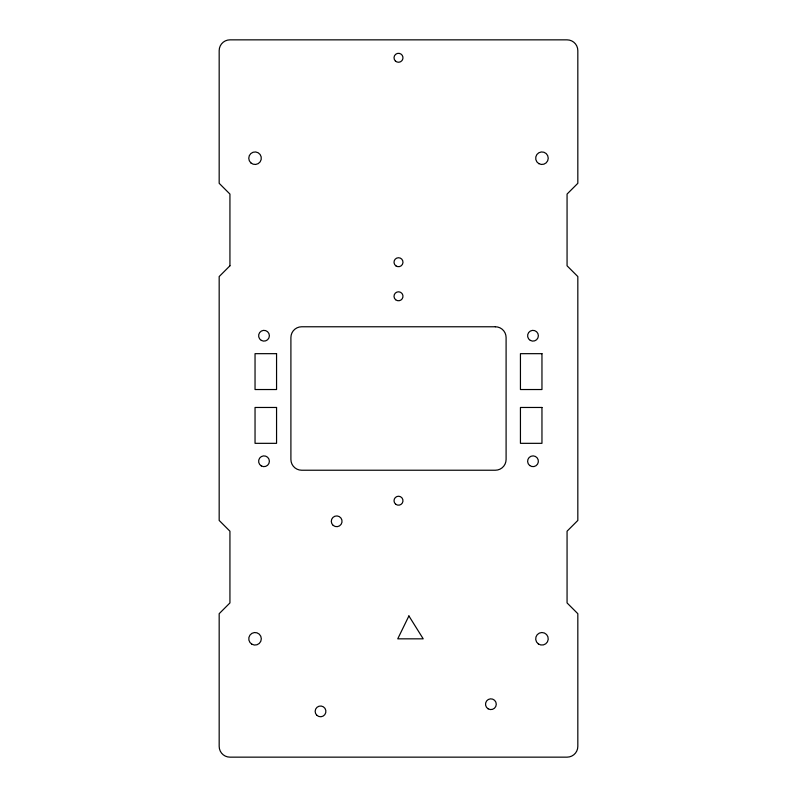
<?xml version="1.0" encoding="UTF-8"?>
<svg xmlns="http://www.w3.org/2000/svg" width="797" height="797" viewBox="0 0 797 797"><rect width="100%" height="100%" fill="white"/><g stroke="black" fill="none" stroke-linecap="round" stroke-linejoin="round"><path stroke-width="1.2" d="M408.901 615.942L397.743 638.835L423.207 638.835L408.901 615.942M229.935 265.8L219.175 276.559L219.175 520.441L229.935 531.201L229.935 602.931L219.175 613.69L219.175 746.39A10.76 10.76 0 0 0 229.935 757.15L567.066 757.15A10.76 10.76 0 0 0 577.825 746.39L577.825 613.69L567.066 602.931L567.066 531.201L577.825 520.441L577.825 276.559L567.066 265.8L567.066 194.07L577.825 183.31L577.825 50.609A10.76 10.76 0 0 0 567.066 39.85L229.935 39.85A10.76 10.76 0 0 0 219.175 50.609L219.175 183.31L229.935 194.07L229.935 265.8M495.335 326.77L301.664 326.77A10.76 10.76 0 0 0 290.905 337.529L290.905 459.47A10.76 10.76 0 0 0 301.664 470.23L495.335 470.23A10.76 10.76 0 0 0 506.095 459.47L506.095 337.529A10.76 10.76 0 0 0 495.335 326.77M276.559 353.669L255.04 353.669L255.04 389.534L276.559 389.534L276.559 353.669M541.96 353.669L520.441 353.669L520.441 389.534L541.96 389.534L541.96 353.669M276.559 407.466L255.04 407.466L255.04 443.331L276.559 443.331L276.559 407.466M541.96 407.466L520.441 407.466L520.441 443.331L541.96 443.331L541.96 407.466M261.316 340.399A5.38 5.38 0 0 0 269.386 335.736A5.38 5.38 0 0 0 261.316 331.074A5.38 5.38 0 0 0 261.316 340.399M261.316 465.926A5.38 5.38 0 0 0 269.386 461.264A5.38 5.38 0 0 0 261.316 456.601A5.38 5.38 0 0 0 261.316 465.926M529.686 465.508A5.38 5.38 0 0 0 538.324 462.011A5.38 5.38 0 0 0 530.981 456.273A5.38 5.38 0 0 0 529.686 465.508M530.304 340.399A5.38 5.38 0 0 0 538.373 335.736A5.38 5.38 0 0 0 530.304 331.074A5.38 5.38 0 0 0 530.304 340.399M316.817 715.278A5.38 5.38 0 0 0 325.754 712.657A5.38 5.38 0 0 0 319.009 706.222A5.38 5.38 0 0 0 316.817 715.278M333.186 525.402A5.38 5.38 0 0 0 341.963 522.264A5.38 5.38 0 0 0 334.86 516.237A5.38 5.38 0 0 0 333.186 525.402M488.103 708.812A5.38 5.38 0 0 0 496.272 704.329A5.38 5.38 0 0 0 488.302 699.497A5.38 5.38 0 0 0 488.103 708.812M538.822 163.644A6.276 6.276 0 0 0 548.236 158.204A6.276 6.276 0 0 0 538.822 152.765A6.276 6.276 0 0 0 538.822 163.644M538.364 643.936A6.276 6.276 0 0 0 548.216 639.343A6.276 6.276 0 0 0 539.31 633.107A6.276 6.276 0 0 0 538.364 643.936M251.902 644.235A6.276 6.276 0 0 0 261.316 638.796A6.276 6.276 0 0 0 251.902 633.356A6.276 6.276 0 0 0 251.902 644.235M250.856 162.887A6.276 6.276 0 0 0 261.187 159.49A6.276 6.276 0 0 0 253.077 152.247A6.276 6.276 0 0 0 250.856 162.887M395.671 504.192A4.483 4.483 0 0 0 402.923 501.423A4.483 4.483 0 0 0 396.896 496.531A4.483 4.483 0 0 0 395.671 504.192M395.601 299.712A4.483 4.483 0 0 0 402.913 297.082A4.483 4.483 0 0 0 396.986 292.061A4.483 4.483 0 0 0 395.601 299.712M395.97 265.919A4.483 4.483 0 0 0 402.973 262.552A4.483 4.483 0 0 0 396.557 258.168A4.483 4.483 0 0 0 395.97 265.919M395.402 61.02A4.483 4.483 0 0 0 402.854 58.848A4.483 4.483 0 0 0 397.245 53.479A4.483 4.483 0 0 0 395.402 61.02"/></g></svg>
